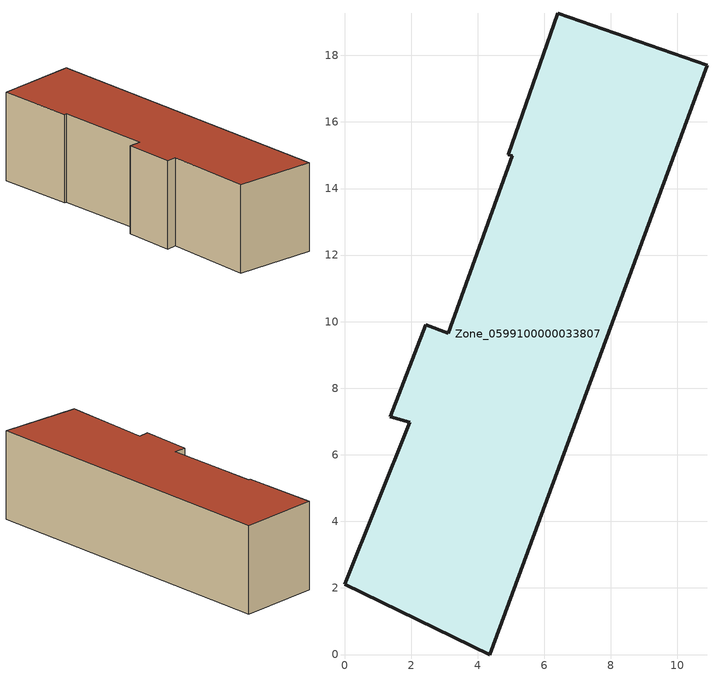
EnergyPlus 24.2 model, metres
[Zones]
Zone_0599100000033807
 floor ground (C_G): 6.4,19.26 10.89,17.7 4.36,0 0,2.11 1.96,6.98 1.37,7.15 2.44,9.91 3.11,9.65 5.04,14.98 4.92,15.01 z0.01
 wall outside (C_F): 10.89,17.7 6.4,19.26 4.92,15.01 5.04,14.98 3.11,9.65 2.44,9.91 1.37,7.15 1.96,6.98 0,2.11 4.36,0 10.89,17.7 z0.01:5.27
 roof outside (C_R): 4.36,0 10.89,17.7 6.4,19.26 4.92,15.01 5.04,14.98 3.11,9.65 2.44,9.91 1.37,7.15 1.96,6.98 0,2.11 z5.27
[BUILDING]
Pand.0599100000033807: North Axis=0; Terrain=City; Loads Convergence Tolerance Value=0.04; Temperature Convergence Tolerance Value=0.4; Solar Distribution=FullExterior; Maximum Number of Warmup Days=25; Minimum Number of Warmup Days=1
[Site:Location]
Rotterdam.The.Hague.AP_ZH_NLD Design_Conditions: Latitude=51.96; Longitude=4.45; Time Zone=1; Elevation=-4.5
[SITE:GROUNDTEMPERATURE:BUILDINGSURFACE]
18, 18, 18, 18, 18, 18, 18, 18, 18, 18, 18, 18
[MATERIAL] Thermal Absorptance=0.9; Solar Absorptance=0.7; Visible Absorptance=0.7
Name | Roughness | Thickness | Conductivity | Density | Specific Heat
G.D.1965 | MediumSmooth | 0.15 | 1 | 540 | 1210
F.D.1965 | Rough | 0.3 | 0.857143 | 1920 | 840
R.D.1965 | MediumRough | 0.2 | 0.08 | 1500 | 1000
[CONSTRUCTION]
C_G: G.D.1965
C_F: F.D.1965
C_R: R.D.1965
[ZONE]
Zone_0599100000033807: Type=1; Multiplier=1; Ceiling Height=Autocalculate; Volume=Autocalculate; Floor Area=autocalculate; Part of Total Floor Area=Yes
[ZONEINFILTRATION:DESIGNFLOWRATE]
Infil_Zone_0599100000033807: Zone or ZoneList or Space or SpaceList=Zone_0599100000033807; Schedule=AlwaysOn; Design Flow Rate Calculation Method=Flow/Area; Flow Rate per Floor Area=0.0042; Constant Term Coefficient=1; Temperature Term Coefficient=0; Velocity Term Coefficient=0; Velocity Squared Term Coefficient=0
[HVACTEMPLATE:ZONE:IDEALLOADSAIRSYSTEM]
Zone_0599100000033807: Maximum Heating Supply Air Temperature=50; Minimum Cooling Supply Air Temperature=13; Maximum Heating Supply Air Humidity Ratio=0.0156; Minimum Cooling Supply Air Humidity Ratio=0.0077; Heating Limit=NoLimit; Cooling Limit=NoLimit; Dehumidification Control Type=ConstantSensibleHeatRatio; Cooling Sensible Heat Ratio=0.7; Dehumidification Setpoint=60; Humidification Control Type=None; Humidification Setpoint=30; Outdoor Air Method=None; Outdoor Air Flow Rate per Person=0.00944; Outdoor Air Flow Rate per Zone Floor Area=0; Outdoor Air Flow Rate per Zone=0; Demand Controlled Ventilation Type=None; Outdoor Air Economizer Type=NoEconomizer; Heat Recovery Type=None; Sensible Heat Recovery Effectiveness=0.7; Latent Heat Recovery Effectiveness=0.65
[ZONECONTROL:THERMOSTAT]
ThermostatControl_Zone_0599100000033807: Zone or ZoneList=Zone_0599100000033807; Control Type Schedule=DualSetpointControlType; Control 1=Thermostat_Zone_0599100000033807; Temperature Difference Between Cutout And Setpoint=0
[THERMOSTATSETPOINT:DUALSETPOINT]
Thermostat_Zone_0599100000033807: Heating Setpoint Temperature Schedule=HeatingSetpoint_Zone_0599100000033807; Cooling Setpoint Temperature Schedule=CoolingSetpoint_Zone_0599100000033807
[SCHEDULE:COMPACT]
HeatingSetpoint_Zone_0599100000033807: Through: 12/31, For: AllDays, Until: 24:00, 21
CoolingSetpoint_Zone_0599100000033807: Through: 12/31, For: AllDays, Until: 24:00, 24
DualSetpointControlType: Through: 12/31, For: AllDays, Until: 24:00, 4
AlwaysOn: Through: 12/31, For: AllDays, Until: 24:00, 1
